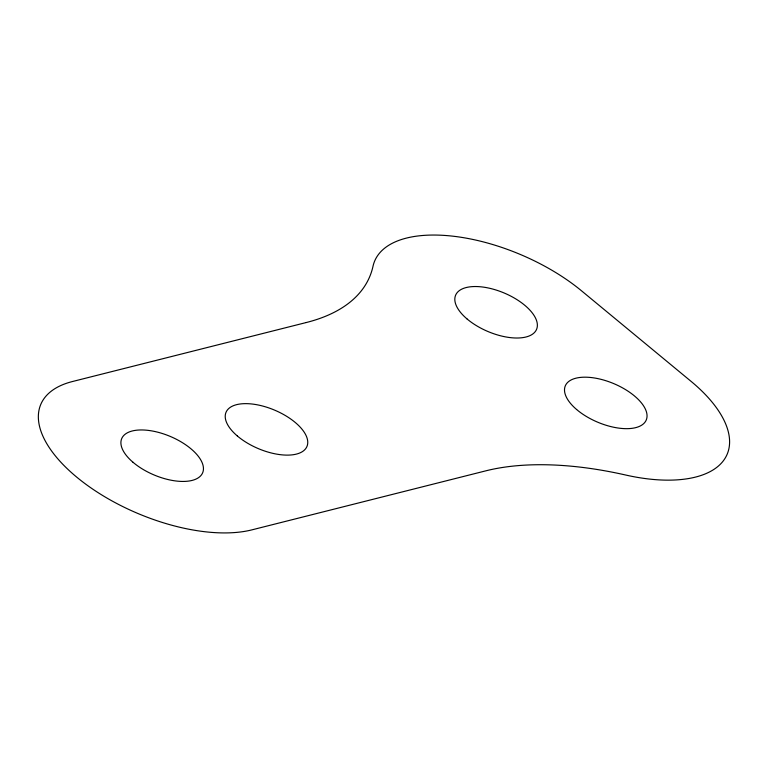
<?xml version="1.0" encoding="UTF-8"?>
<svg xmlns="http://www.w3.org/2000/svg" width="768" height="768" viewBox="0 0 768 768"><rect width="100%" height="100%" fill="white"/><g stroke="black" fill="none" stroke-linecap="round" stroke-linejoin="round"><path stroke-width="1.15" d="M306.336 322.512L72.442 381.533A131.798 62.688 22.9 0 0 76.848 477.235A131.798 62.688 22.9 0 0 251.914 529.862L485.808 470.842A263.587 125.366 22.9 0 1 625.603 475.008A131.798 62.688 22.9 0 0 724.08 459.792A131.798 62.688 22.9 0 0 691.104 381.389L581.424 290.736A131.798 62.688 22.9 0 0 453.629 236.266A131.798 62.688 22.9 0 0 373.018 266.237A263.587 125.366 22.9 0 1 306.336 322.512M133.027 462.288A43.93 20.899 22.9 0 0 202.061 473.952A43.93 20.899 22.9 0 0 151.44 430.848A43.93 20.899 22.9 0 0 133.027 462.288M237.331 435.965A43.93 20.899 22.9 0 0 306.365 447.638A43.93 20.899 22.9 0 0 255.744 404.534A43.93 20.899 22.9 0 0 237.331 435.965M466.944 318.864A43.93 20.899 22.9 0 0 535.978 330.528A43.93 20.899 22.9 0 0 485.357 287.424A43.93 20.899 22.9 0 0 466.944 318.864M576.614 409.507A43.93 20.899 22.9 0 0 645.658 421.181A43.93 20.899 22.9 0 0 595.027 378.077A43.93 20.899 22.9 0 0 576.614 409.507"/></g></svg>
